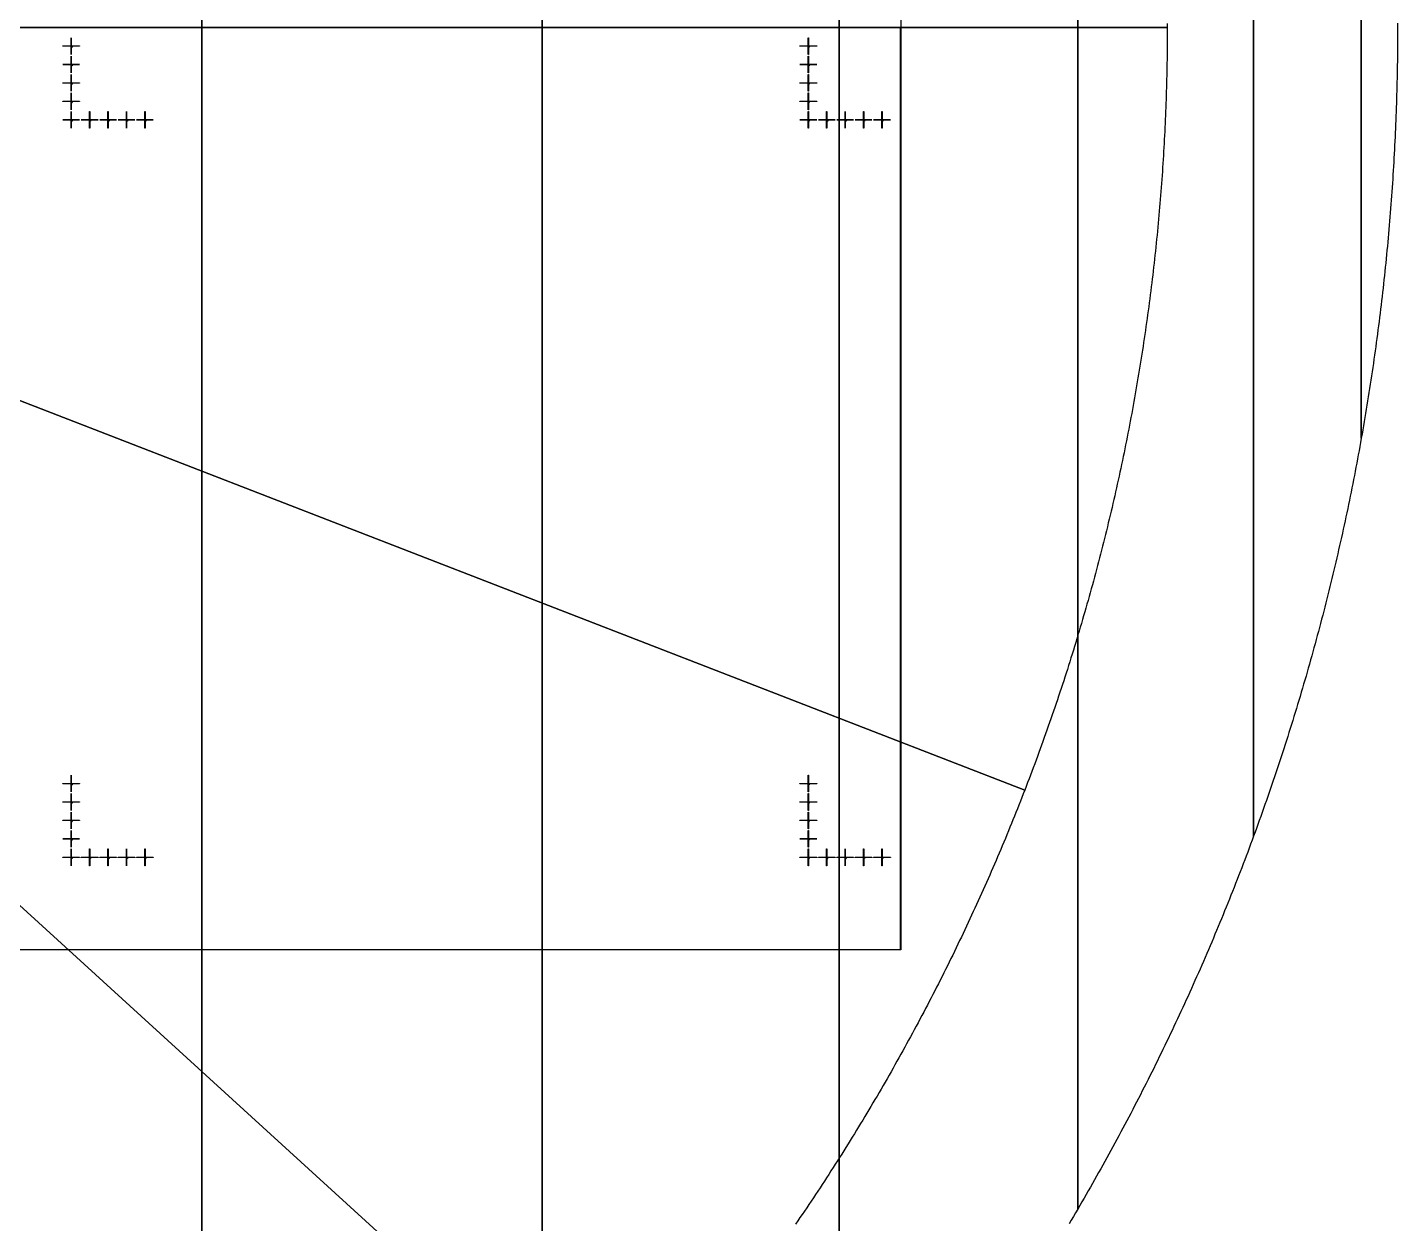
# Model space of a CAD drawing. Extents: x -25400 to 25400, y -24113 to 25400.
# Drawn here: x 10529 to 25400, y -12974 to 1 of the extents above; entities that cross this region are included whole.
import ezdxf

# ---------------------------------------------------------------- set-up
doc = ezdxf.new("R2010")
doc.units = 0
for name, color, linetype in [('L0D0', 1, 'CONTINUOUS'), ('L1D0', 2, 'CONTINUOUS'), ('L3D0', 3, 'CONTINUOUS')]:
    doc.layers.add(name, color=color, linetype=linetype)

msp = doc.modelspace()

# ---------------------------------------------------------------- linework, layer by layer
at = {"layer": 'L0D0'}
for points in [[(12421.944, 22155.255), (12421.944, -22155.255)], [(12421.944, -22155.255), (12421.944, 22155.255)], [(16115.797, 19632.653), (16115.797, -19632.653)], [(16115.797, -19632.653), (16115.797, 16466.422)], [(19339.518, -16466.422), (19339.518, 16466.422)], [(19339.518, 16466.422), (19339.518, -16466.422)], [(21928.171, 12818.553), (21928.171, -12818.553), (21905.071, -12857.988), (21881.901, -12897.381), (21858.659, -12936.732), (21835.346, -12976.042)], [(23836.776, 8773.148), (23836.776, -8773.148), (23820.952, -8816.023), (23805.05, -8858.87), (23789.072, -8901.688), (23773.017, -8944.478), (23756.884, -8987.238), (23740.675, -9029.97), (23724.389, -9072.672), (23708.026, -9115.345), (23691.586, -9157.988), (23675.07, -9200.602), (23658.477, -9243.185), (23641.807, -9285.739), (23625.061, -9328.263), (23608.238, -9370.757), (23591.339, -9413.22), (23574.364, -9455.653), (23557.312, -9498.055), (23540.184, -9540.427), (23522.98, -9582.767), (23505.699, -9625.077), (23488.343, -9667.355), (23470.91, -9709.602), (23453.402, -9751.818), (23435.817, -9794.002), (23418.157, -9836.154), (23400.421, -9878.275), (23382.609, -9920.364), (23364.721, -9962.42), (23346.758, -10004.444), (23328.719, -10046.436), (23310.604, -10088.395), (23292.415, -10130.322), (23274.149, -10172.216), (23255.809, -10214.077), (23237.393, -10255.904), (23218.902, -10297.699), (23200.335, -10339.46), (23181.694, -10381.188), (23162.977, -10422.882), (23144.186, -10464.543), (23125.32, -10506.169), (23106.378, -10547.762), (23087.362, -10589.32), (23068.271, -10630.844), (23049.106, -10672.334), (23029.866, -10713.789), (23010.551, -10755.21), (22991.162, -10796.595), (22971.698, -10837.946), (22952.16, -10879.262), (22932.548, -10920.542), (22912.862, -10961.787), (22893.101, -11002.997), (22873.266, -11044.171), (22853.357, -11085.309), (22833.374, -11126.411), (22813.317, -11167.477), (22793.187, -11208.507), (22772.982, -11249.501), (22752.704, -11290.459), (22732.352, -11331.379), (22711.927, -11372.264), (22691.428, -11413.111), (22670.855, -11453.921), (22650.21, -11494.695), (22629.491, -11535.431), (22608.698, -11576.129), (22587.832, -11616.791), (22566.894, -11657.414), (22545.882, -11698), (22524.797, -11738.548), (22503.639, -11779.058), (22482.409, -11819.53), (22461.105, -11859.964), (22439.729, -11900.359), (22418.281, -11940.716), (22396.759, -11981.034), (22375.166, -12021.313), (22353.499, -12061.553), (22331.761, -12101.755), (22309.95, -12141.917), (22288.067, -12182.04), (22266.111, -12222.123), (22244.084, -12262.167), (22221.984, -12302.171), (22199.813, -12342.135), (22177.57, -12382.059), (22155.255, -12421.944), (22132.868, -12461.788), (22110.41, -12501.591), (22087.88, -12541.355), (22065.278, -12581.077), (22042.605, -12620.759), (22019.861, -12660.4), (21997.045, -12700), (21974.158, -12739.559), (21951.2, -12779.077), (21928.171, -12818.553), (21928.171, 12818.553)], [(25006.14, 4455.665), (25006.14, -4455.665), (24998.083, -4500.651), (24989.944, -4545.623), (24981.725, -4590.58), (24973.424, -4635.523), (24965.043, -4680.45), (24956.581, -4725.362), (24948.039, -4770.259), (24939.415, -4815.141), (24930.711, -4860.007), (24921.926, -4904.857), (24913.06, -4949.691), (24904.114, -4994.509), (24895.087, -5039.311), (24885.979, -5084.097), (24876.791, -5128.866), (24867.522, -5173.619), (24858.173, -5218.355), (24848.743, -5263.074), (24839.233, -5307.776), (24829.643, -5352.461), (24819.972, -5397.128), (24810.221, -5441.778), (24800.389, -5486.411), (24790.477, -5531.026), (24780.485, -5575.622), (24770.413, -5620.201), (24760.26, -5664.761), (24750.027, -5709.304), (24739.714, -5753.827), (24729.322, -5798.332), (24718.849, -5842.819), (24708.295, -5887.286), (24697.662, -5931.734), (24686.949, -5976.163), (24676.157, -6020.573), (24665.284, -6064.963), (24654.331, -6109.334), (24643.299, -6153.685), (24632.186, -6198.016), (24620.994, -6242.326), (24609.723, -6286.617), (24598.371, -6330.887), (24586.94, -6375.137), (24575.43, -6419.366), (24563.839, -6463.575), (24552.17, -6507.762), (24540.42, -6551.929), (24528.592, -6596.074), (24516.684, -6640.197), (24504.696, -6684.3), (24492.629, -6728.38), (24480.483, -6772.439), (24468.258, -6816.476), (24455.953, -6860.491), (24443.57, -6904.484), (24431.107, -6948.454), (24418.565, -6992.402), (24405.944, -7036.327), (24393.244, -7080.23), (24380.465, -7124.109), (24367.607, -7167.965), (24354.67, -7211.799), (24341.655, -7255.609), (24328.56, -7299.395), (24315.387, -7343.158), (24302.135, -7386.897), (24288.804, -7430.612), (24275.395, -7474.303), (24261.907, -7517.97), (24248.341, -7561.612), (24234.696, -7605.23), (24220.972, -7648.823), (24207.171, -7692.392), (24193.29, -7735.936), (24179.332, -7779.454), (24165.295, -7822.948), (24151.18, -7866.416), (24136.987, -7909.859), (24122.716, -7953.276), (24108.366, -7996.667), (24093.939, -8040.032), (24079.433, -8083.372), (24064.85, -8126.685), (24050.188, -8169.972), (24035.449, -8213.232), (24020.632, -8256.466), (24005.737, -8299.673), (23990.765, -8342.854), (23975.715, -8386.007), (23960.587, -8429.133), (23945.381, -8472.232), (23930.098, -8515.303), (23914.738, -8558.347), (23899.3, -8601.363), (23883.785, -8644.351), (23868.193, -8687.312), (23852.523, -8730.244), (23836.776, -8773.148), (23836.776, 8773.148)], [(25399.959, 45.702), (25400, 0), (25399.959, -45.702), (25399.836, -91.405), (25399.63, -137.107), (25399.342, -182.808), (25398.972, -228.509), (25398.52, -274.209), (25397.985, -319.909), (25397.369, -365.607), (25396.67, -411.304), (25395.888, -457), (25395.025, -502.694), (25394.079, -548.387), (25393.052, -594.077), (25391.942, -639.766), (25390.749, -685.453), (25389.475, -731.138), (25388.118, -776.82), (25386.679, -822.5), (25385.158, -868.177), (25383.555, -913.851), (25381.87, -959.523), (25380.102, -1005.191), (25378.253, -1050.856), (25376.321, -1096.518), (25374.307, -1142.176), (25372.21, -1187.83), (25370.032, -1233.48), (25367.772, -1279.127), (25365.429, -1324.769), (25363.004, -1370.407), (25360.497, -1416.041), (25357.908, -1461.67), (25355.237, -1507.294), (25352.484, -1552.914), (25349.649, -1598.528), (25346.732, -1644.137), (25343.732, -1689.741), (25340.651, -1735.34), (25337.488, -1780.933), (25334.242, -1826.52), (25330.915, -1872.101), (25327.505, -1917.676), (25324.014, -1963.245), (25320.44, -2008.807), (25316.785, -2054.363), (25313.047, -2099.913), (25309.228, -2145.455), (25305.327, -2190.991), (25301.343, -2236.519), (25297.278, -2282.041), (25293.131, -2327.554), (25288.902, -2373.061), (25284.592, -2418.559), (25280.199, -2464.05), (25275.724, -2509.533), (25271.168, -2555.008), (25266.53, -2600.474), (25261.81, -2645.932), (25257.008, -2691.382), (25252.125, -2736.823), (25247.159, -2782.255), (25242.112, -2827.677), (25236.984, -2873.091), (25231.773, -2918.496), (25226.481, -2963.891), (25221.107, -3009.276), (25215.652, -3054.652), (25210.115, -3100.017), (25204.496, -3145.373), (25198.796, -3190.719), (25193.014, -3236.054), (25187.151, -3281.379), (25181.206, -3326.693), (25175.179, -3371.996), (25169.071, -3417.289), (25162.882, -3462.57), (25156.611, -3507.84), (25150.258, -3553.099), (25143.824, -3598.346), (25137.309, -3643.582), (25130.713, -3688.806), (25124.035, -3734.018), (25117.275, -3779.217), (25110.435, -3824.405), (25103.513, -3869.58), (25096.509, -3914.743), (25089.425, -3959.893), (25082.259, -4005.03), (25075.012, -4050.154), (25067.684, -4095.265), (25060.275, -4140.363), (25052.785, -4185.448), (25045.213, -4230.519), (25037.561, -4275.576), (25029.827, -4320.619), (25022.013, -4365.648), (25014.117, -4410.664), (25006.14, -4455.665), (25006.14, 4455.665)], [(22899.959, 43.404), (22900, 0), (0, 0)], [(10207.408, -20499.239), (0, 0), (16923.304, -15427.63)], [(16923.304, -15427.63), (0, 0), (21353.614, -8272.434), (21337.896, -8312.892), (21322.102, -8353.321), (21306.231, -8393.719), (21290.283, -8434.088), (21274.259, -8474.426), (21258.159, -8514.733), (21241.982, -8555.01), (21225.729, -8595.257), (21209.399, -8635.472), (21192.994, -8675.656), (21176.512, -8715.809), (21159.954, -8755.931), (21143.321, -8796.022), (21126.611, -8836.08), (21109.825, -8876.108), (21092.964, -8916.103), (21076.026, -8956.066), (21059.013, -8995.997), (21041.925, -9035.895), (21024.76, -9075.762), (21007.521, -9115.595), (20990.205, -9155.396), (20972.815, -9195.164), (20955.349, -9234.899), (20937.807, -9274.601), (20920.191, -9314.269), (20902.499, -9353.904), (20884.733, -9393.505), (20866.891, -9433.073), (20848.974, -9472.607), (20830.982, -9512.106), (20812.916, -9551.572), (20794.775, -9591.003), (20776.559, -9630.4), (20758.268, -9669.762), (20739.903, -9709.09), (20721.463, -9748.382), (20702.949, -9787.64), (20684.361, -9826.862), (20665.698, -9866.049), (20646.961, -9905.201), (20628.15, -9944.317), (20609.265, -9983.397), (20590.305, -10022.441), (20571.272, -10061.45), (20552.165, -10100.422), (20532.984, -10139.358), (20513.729, -10178.258), (20494.4, -10217.121), (20474.998, -10255.947), (20455.523, -10294.736), (20435.973, -10333.489), (20416.351, -10372.204), (20396.655, -10410.882), (20376.886, -10449.523), (20357.043, -10488.126), (20337.128, -10526.692), (20317.139, -10565.219), (20297.077, -10603.709), (20276.943, -10642.161), (20256.736, -10680.574), (20236.456, -10718.949), (20216.103, -10757.286), (20195.677, -10795.583), (20175.179, -10833.842), (20154.609, -10872.063), (20133.966, -10910.244), (20113.251, -10948.386), (20092.463, -10986.488), (20071.604, -11024.551), (20050.672, -11062.575), (20029.668, -11100.559), (20008.592, -11138.502), (19987.445, -11176.406), (19966.225, -11214.27), (19944.934, -11252.093), (19923.571, -11289.876), (19902.137, -11327.619), (19880.631, -11365.321), (19859.054, -11402.981), (19837.405, -11440.601), (19815.685, -11478.18), (19793.894, -11515.718), (19772.032, -11553.214), (19750.099, -11590.669), (19728.094, -11628.082), (19706.019, -11665.453), (19683.874, -11702.783), (19661.657, -11740.07), (19639.37, -11777.315), (19617.012, -11814.518), (19594.584, -11851.679), (19572.085, -11888.797), (19549.516, -11925.872), (19526.877, -11962.904), (19504.168, -11999.893), (19481.388, -12036.84), (19458.539, -12073.743), (19435.62, -12110.602), (19412.631, -12147.418), (19389.572, -12184.191), (19366.443, -12220.92), (19343.245, -12257.604), (19319.978, -12294.245), (19296.641, -12330.842), (19273.234, -12367.394), (19249.759, -12403.902), (19226.214, -12440.365), (19202.601, -12476.784), (19178.918, -12513.158), (19155.166, -12549.486), (19131.346, -12585.77), (19107.457, -12622.009), (19083.499, -12658.202), (19059.472, -12694.35), (19035.378, -12730.452), (19011.214, -12766.508), (18986.983, -12802.519), (18962.683, -12838.483), (18938.315, -12874.402), (18913.879, -12910.274), (18889.375, -12946.1), (18864.804, -12981.879)]]:
    msp.add_lwpolyline(points, dxfattribs=at)
msp.add_lwpolyline([(21353.614, -8272.434), (0, 0), (22900, 0), (22899.959, -43.404), (22899.835, -86.808), (22899.63, -130.212), (22899.342, -173.615), (22898.972, -217.018), (22898.519, -260.42), (22897.984, -303.821), (22897.367, -347.22), (22896.668, -390.619), (22895.887, -434.016), (22895.023, -477.412), (22894.077, -520.806), (22893.049, -564.198), (22891.938, -607.588), (22890.746, -650.975), (22889.471, -694.361), (22888.113, -737.744), (22886.674, -781.124), (22885.152, -824.502), (22883.548, -867.876), (22881.862, -911.248), (22880.094, -954.616), (22878.244, -997.981), (22876.311, -1041.342), (22874.296, -1084.699), (22872.199, -1128.053), (22870.02, -1171.402), (22867.759, -1214.747), (22865.415, -1258.088), (22862.99, -1301.425), (22860.482, -1344.756), (22857.892, -1388.083), (22855.22, -1431.405), (22852.466, -1474.722), (22849.63, -1518.033), (22846.711, -1561.339), (22843.711, -1604.64), (22840.629, -1647.934), (22837.464, -1691.223), (22834.218, -1734.505), (22830.889, -1777.782), (22827.478, -1821.052), (22823.986, -1864.315), (22820.411, -1907.572), (22816.755, -1950.822), (22813.016, -1994.065), (22809.196, -2037.301), (22805.293, -2080.529), (22801.309, -2123.75), (22797.243, -2166.963), (22793.094, -2210.169), (22788.864, -2253.366), (22784.552, -2296.556), (22780.159, -2339.737), (22775.683, -2382.91), (22771.126, -2426.074), (22766.486, -2469.23), (22761.765, -2512.376), (22756.963, -2555.514), (22752.078, -2598.643), (22747.112, -2641.762), (22742.064, -2684.871), (22736.934, -2727.971), (22731.723, -2771.062), (22726.43, -2814.142), (22721.055, -2857.212), (22715.599, -2900.272), (22710.061, -2943.321), (22704.441, -2986.36), (22698.74, -3029.388), (22692.958, -3072.406), (22687.093, -3115.412), (22681.148, -3158.407), (22675.121, -3201.391), (22669.012, -3244.363), (22662.822, -3287.323), (22656.551, -3330.272), (22650.198, -3373.209), (22643.764, -3416.134), (22637.248, -3459.046), (22630.651, -3501.946), (22623.973, -3544.833), (22617.214, -3587.708), (22610.373, -3630.57), (22603.451, -3673.418), (22596.448, -3716.254), (22589.364, -3759.076), (22582.198, -3801.885), (22574.952, -3844.68), (22567.624, -3887.461), (22560.215, -3930.228), (22552.725, -3972.981), (22545.155, -4015.72), (22537.503, -4058.444), (22529.77, -4101.154), (22521.956, -4143.849), (22514.062, -4186.529), (22506.086, -4229.195), (22498.03, -4271.845), (22489.893, -4314.479), (22481.675, -4357.098), (22473.376, -4399.702), (22464.996, -4442.289), (22456.536, -4484.861), (22447.995, -4527.417), (22439.374, -4569.956), (22430.672, -4612.479), (22421.889, -4654.985), (22413.026, -4697.475), (22404.082, -4739.948), (22395.058, -4782.403), (22385.953, -4824.842), (22376.768, -4867.263), (22367.503, -4909.667), (22358.157, -4952.053), (22348.731, -4994.421), (22339.224, -5036.772), (22329.637, -5079.104), (22319.97, -5121.418), (22310.223, -5163.713), (22300.396, -5205.991), (22290.489, -5248.249), (22280.501, -5290.488), (22270.434, -5332.709), (22260.286, -5374.91), (22250.059, -5417.092), (22239.751, -5459.255), (22229.364, -5501.398), (22218.897, -5543.521), (22208.35, -5585.624), (22197.723, -5627.707), (22187.017, -5669.77), (22176.23, -5711.813), (22165.364, -5753.835), (22154.419, -5795.837), (22143.394, -5837.817), (22132.289, -5879.777), (22121.105, -5921.715), (22109.841, -5963.633), (22098.498, -6005.528), (22087.076, -6047.403), (22075.574, -6089.255), (22063.993, -6131.086), (22052.333, -6172.894), (22040.593, -6214.681), (22028.774, -6256.445), (22016.876, -6298.187), (22004.899, -6339.906), (21992.843, -6381.602), (21980.708, -6423.275), (21968.494, -6464.925), (21956.201, -6506.552), (21943.829, -6548.156), (21931.379, -6589.736), (21918.849, -6631.293), (21906.241, -6672.825), (21893.554, -6714.334), (21880.789, -6755.818), (21867.945, -6797.279), (21855.022, -6838.714), (21842.021, -6880.126), (21828.941, -6921.512), (21815.783, -6962.874), (21802.546, -7004.211), (21789.232, -7045.522), (21775.839, -7086.808), (21762.367, -7128.069), (21748.818, -7169.304), (21735.19, -7210.514), (21721.485, -7251.697), (21707.701, -7292.854), (21693.839, -7333.986), (21679.899, -7375.091), (21665.882, -7416.169), (21651.787, -7457.221), (21637.613, -7498.246), (21623.362, -7539.244), (21609.034, -7580.215), (21594.628, -7621.158), (21580.144, -7662.075), (21565.583, -7702.963), (21550.944, -7743.824), (21536.228, -7784.658), (21521.434, -7825.463), (21506.563, -7866.24), (21491.615, -7906.989), (21476.59, -7947.71), (21461.487, -7988.402), (21446.308, -8029.065), (21431.051, -8069.7), (21415.717, -8110.305), (21400.307, -8150.881), (21384.819, -8191.428), (21369.255, -8231.946)], close=True, dxfattribs=at)
at = {"layer": 'L1D0'}
for points in [[(11003.25, -193.5), (11003.25, -110.5), (11005.75, -110.5), (11005.75, -193.5)], [(19003.25, -193.5), (19003.25, -110.5), (19005.75, -110.5), (19005.75, -193.5)], [(10913.5, -202.75), (10913.5, -200.25), (10996.5, -200.25), (10996.5, -202.75)], [(11004.3, -206.5), (11004.3, -201.7), (10999.5, -201.7), (10999.5, -201.3), (11004.3, -201.3), (11004.3, -196.5), (11004.7, -196.5), (11004.7, -201.3), (11009.5, -201.3), (11009.5, -201.7), (11004.7, -201.7), (11004.7, -206.5)], [(11003.25, -292.5), (11003.25, -209.5), (11005.75, -209.5), (11005.75, -292.5)], [(11010.5, -212.056), (11010.5, -208.5), (11014.944, -208.5), (11014.944, -209.389), (11011.389, -209.389), (11011.389, -211.167), (11014.056, -211.167), (11014.056, -212.056)], [(11010.5, -214.722), (11010.5, -213.833), (11014.056, -213.833), (11014.056, -214.722)], [(11012.5, -202.75), (11012.5, -200.25), (11095.5, -200.25), (11095.5, -202.75)], [(11014.056, -213.833), (11014.056, -212.056), (11014.944, -212.056), (11014.944, -213.833)], [(18913.5, -202.75), (18913.5, -200.25), (18996.5, -200.25), (18996.5, -202.75)], [(19004.3, -206.5), (19004.3, -201.7), (18999.5, -201.7), (18999.5, -201.3), (19004.3, -201.3), (19004.3, -196.5), (19004.7, -196.5), (19004.7, -201.3), (19009.5, -201.3), (19009.5, -201.7), (19004.7, -201.7), (19004.7, -206.5)], [(19003.25, -292.5), (19003.25, -209.5), (19005.75, -209.5), (19005.75, -292.5)], [(19010.5, -212.056), (19010.5, -208.5), (19014.944, -208.5), (19014.944, -209.389), (19011.389, -209.389), (19011.389, -211.167), (19014.056, -211.167), (19014.056, -212.056)], [(19010.5, -214.722), (19010.5, -213.833), (19014.056, -213.833), (19014.056, -214.722)], [(19012.5, -202.75), (19012.5, -200.25), (19095.5, -200.25), (19095.5, -202.75)], [(19014.056, -213.833), (19014.056, -212.056), (19014.944, -212.056), (19014.944, -213.833)], [(10913.5, -402.75), (10913.5, -400.25), (10996.5, -400.25), (10996.5, -402.75)], [(11004.3, -406.5), (11004.3, -401.7), (10999.5, -401.7), (10999.5, -401.3), (11004.3, -401.3), (11004.3, -396.5), (11004.7, -396.5), (11004.7, -401.3), (11009.5, -401.3), (11009.5, -401.7), (11004.7, -401.7), (11004.7, -406.5)], [(11003.25, -393.5), (11003.25, -310.5), (11005.75, -310.5), (11005.75, -393.5)], [(11003.25, -492.5), (11003.25, -409.5), (11005.75, -409.5), (11005.75, -492.5)], [(11013.167, -414.722), (11013.167, -412.944), (11010.5, -412.944), (11010.5, -411.167), (11011.389, -411.167), (11011.389, -412.056), (11013.167, -412.056), (11013.167, -409.389), (11012.278, -409.389), (11012.278, -408.5), (11014.056, -408.5), (11014.056, -412.056), (11014.944, -412.056), (11014.944, -412.944), (11014.056, -412.944), (11014.056, -414.722)], [(11011.389, -411.167), (11011.389, -409.389), (11012.278, -409.389), (11012.278, -411.167)], [(11012.5, -402.75), (11012.5, -400.25), (11095.5, -400.25), (11095.5, -402.75)], [(18913.5, -402.75), (18913.5, -400.25), (18996.5, -400.25), (18996.5, -402.75)], [(19004.3, -406.5), (19004.3, -401.7), (18999.5, -401.7), (18999.5, -401.3), (19004.3, -401.3), (19004.3, -396.5), (19004.7, -396.5), (19004.7, -401.3), (19009.5, -401.3), (19009.5, -401.7), (19004.7, -401.7), (19004.7, -406.5)], [(19003.25, -393.5), (19003.25, -310.5), (19005.75, -310.5), (19005.75, -393.5)], [(19003.25, -492.5), (19003.25, -409.5), (19005.75, -409.5), (19005.75, -492.5)], [(19013.167, -414.722), (19013.167, -412.944), (19010.5, -412.944), (19010.5, -411.167), (19011.389, -411.167), (19011.389, -412.056), (19013.167, -412.056), (19013.167, -409.389), (19012.278, -409.389), (19012.278, -408.5), (19014.056, -408.5), (19014.056, -412.056), (19014.944, -412.056), (19014.944, -412.944), (19014.056, -412.944), (19014.056, -414.722)], [(19011.389, -411.167), (19011.389, -409.389), (19012.278, -409.389), (19012.278, -411.167)], [(19012.5, -402.75), (19012.5, -400.25), (19095.5, -400.25), (19095.5, -402.75)], [(11003.25, -593.5), (11003.25, -510.5), (11005.75, -510.5), (11005.75, -593.5)], [(19003.25, -593.5), (19003.25, -510.5), (19005.75, -510.5), (19005.75, -593.5)], [(10913.5, -602.75), (10913.5, -600.25), (10996.5, -600.25), (10996.5, -602.75)], [(11004.3, -606.5), (11004.3, -601.7), (10999.5, -601.7), (10999.5, -601.3), (11004.3, -601.3), (11004.3, -596.5), (11004.7, -596.5), (11004.7, -601.3), (11009.5, -601.3), (11009.5, -601.7), (11004.7, -601.7), (11004.7, -606.5)], [(11003.25, -692.5), (11003.25, -609.5), (11005.75, -609.5), (11005.75, -692.5)], [(11003.25, -793.5), (11003.25, -710.5), (11005.75, -710.5), (11005.75, -793.5)], [(11010.5, -609.389), (11010.5, -608.5), (11014.056, -608.5), (11014.056, -609.389)], [(11010.5, -614.722), (11010.5, -613.833), (11014.056, -613.833), (11014.056, -614.722)], [(11011.389, -612.056), (11011.389, -611.167), (11014.056, -611.167), (11014.056, -612.056)], [(11012.5, -602.75), (11012.5, -600.25), (11095.5, -600.25), (11095.5, -602.75)], [(11014.056, -611.167), (11014.056, -609.389), (11014.944, -609.389), (11014.944, -611.167)], [(11014.056, -613.833), (11014.056, -612.056), (11014.944, -612.056), (11014.944, -613.833)], [(18913.5, -602.75), (18913.5, -600.25), (18996.5, -600.25), (18996.5, -602.75)], [(19004.3, -606.5), (19004.3, -601.7), (18999.5, -601.7), (18999.5, -601.3), (19004.3, -601.3), (19004.3, -596.5), (19004.7, -596.5), (19004.7, -601.3), (19009.5, -601.3), (19009.5, -601.7), (19004.7, -601.7), (19004.7, -606.5)], [(19003.25, -692.5), (19003.25, -609.5), (19005.75, -609.5), (19005.75, -692.5)], [(19003.25, -793.5), (19003.25, -710.5), (19005.75, -710.5), (19005.75, -793.5)], [(19010.5, -609.389), (19010.5, -608.5), (19014.056, -608.5), (19014.056, -609.389)], [(19010.5, -614.722), (19010.5, -613.833), (19014.056, -613.833), (19014.056, -614.722)], [(19011.389, -612.056), (19011.389, -611.167), (19014.056, -611.167), (19014.056, -612.056)], [(19012.5, -602.75), (19012.5, -600.25), (19095.5, -600.25), (19095.5, -602.75)], [(19014.056, -611.167), (19014.056, -609.389), (19014.944, -609.389), (19014.944, -611.167)], [(19014.056, -613.833), (19014.056, -612.056), (19014.944, -612.056), (19014.944, -613.833)], [(10913.5, -802.75), (10913.5, -800.25), (10996.5, -800.25), (10996.5, -802.75)], [(11004.3, -806.5), (11004.3, -801.7), (10999.5, -801.7), (10999.5, -801.3), (11004.3, -801.3), (11004.3, -796.5), (11004.7, -796.5), (11004.7, -801.3), (11009.5, -801.3), (11009.5, -801.7), (11004.7, -801.7), (11004.7, -806.5)], [(11003.25, -892.5), (11003.25, -809.5), (11005.75, -809.5), (11005.75, -892.5)], [(11010.5, -810.278), (11010.5, -809.389), (11011.389, -809.389), (11011.389, -810.278)], [(11010.5, -814.722), (11010.5, -812.944), (11011.389, -812.944), (11011.389, -813.833), (11014.944, -813.833), (11014.944, -814.722)], [(11011.389, -809.389), (11011.389, -808.5), (11014.056, -808.5), (11014.056, -809.389)], [(11011.389, -812.944), (11011.389, -812.056), (11013.167, -812.056), (11013.167, -812.944)], [(11012.5, -802.75), (11012.5, -800.25), (11095.5, -800.25), (11095.5, -802.75)], [(11013.167, -812.056), (11013.167, -811.167), (11014.056, -811.167), (11014.056, -812.056)], [(11014.056, -811.167), (11014.056, -809.389), (11014.944, -809.389), (11014.944, -811.167)], [(18913.5, -802.75), (18913.5, -800.25), (18996.5, -800.25), (18996.5, -802.75)], [(19004.3, -806.5), (19004.3, -801.7), (18999.5, -801.7), (18999.5, -801.3), (19004.3, -801.3), (19004.3, -796.5), (19004.7, -796.5), (19004.7, -801.3), (19009.5, -801.3), (19009.5, -801.7), (19004.7, -801.7), (19004.7, -806.5)], [(19003.25, -892.5), (19003.25, -809.5), (19005.75, -809.5), (19005.75, -892.5)], [(19010.5, -810.278), (19010.5, -809.389), (19011.389, -809.389), (19011.389, -810.278)], [(19010.5, -814.722), (19010.5, -812.944), (19011.389, -812.944), (19011.389, -813.833), (19014.944, -813.833), (19014.944, -814.722)], [(19011.389, -809.389), (19011.389, -808.5), (19014.056, -808.5), (19014.056, -809.389)], [(19011.389, -812.944), (19011.389, -812.056), (19013.167, -812.056), (19013.167, -812.944)], [(19012.5, -802.75), (19012.5, -800.25), (19095.5, -800.25), (19095.5, -802.75)], [(19013.167, -812.056), (19013.167, -811.167), (19014.056, -811.167), (19014.056, -812.056)], [(19014.056, -811.167), (19014.056, -809.389), (19014.944, -809.389), (19014.944, -811.167)], [(10913.5, -1002.75), (10913.5, -1000.25), (10996.5, -1000.25), (10996.5, -1002.75)], [(11004.3, -1006.5), (11004.3, -1001.7), (10999.5, -1001.7), (10999.5, -1001.3), (11004.3, -1001.3), (11004.3, -996.5), (11004.7, -996.5), (11004.7, -1001.3), (11009.5, -1001.3), (11009.5, -1001.7), (11004.7, -1001.7), (11004.7, -1006.5)], [(11003.25, -993.5), (11003.25, -910.5), (11005.75, -910.5), (11005.75, -993.5)], [(11003.25, -1092.5), (11003.25, -1009.5), (11005.75, -1009.5), (11005.75, -1092.5)], [(11011.389, -1014.722), (11011.389, -1013.833), (11012.278, -1013.833), (11012.278, -1010.278), (11011.389, -1010.278), (11011.389, -1009.389), (11012.278, -1009.389), (11012.278, -1008.5), (11013.167, -1008.5), (11013.167, -1013.833), (11014.056, -1013.833), (11014.056, -1014.722)], [(11012.5, -1002.75), (11012.5, -1000.25), (11095.5, -1000.25), (11095.5, -1002.75)], [(11113.5, -1002.75), (11113.5, -1000.25), (11196.5, -1000.25), (11196.5, -1002.75)], [(11204.3, -1006.5), (11204.3, -1001.7), (11199.5, -1001.7), (11199.5, -1001.3), (11204.3, -1001.3), (11204.3, -996.5), (11204.7, -996.5), (11204.7, -1001.3), (11209.5, -1001.3), (11209.5, -1001.7), (11204.7, -1001.7), (11204.7, -1006.5)], [(11203.25, -993.5), (11203.25, -910.5), (11205.75, -910.5), (11205.75, -993.5)], [(11203.25, -1092.5), (11203.25, -1009.5), (11205.75, -1009.5), (11205.75, -1092.5)], [(11210.5, -1010.278), (11210.5, -1009.389), (11211.389, -1009.389), (11211.389, -1010.278)], [(11210.5, -1014.722), (11210.5, -1012.944), (11211.389, -1012.944), (11211.389, -1013.833), (11214.944, -1013.833), (11214.944, -1014.722)], [(11211.389, -1009.389), (11211.389, -1008.5), (11214.056, -1008.5), (11214.056, -1009.389)], [(11211.389, -1012.944), (11211.389, -1012.056), (11213.167, -1012.056), (11213.167, -1012.944)], [(11212.5, -1002.75), (11212.5, -1000.25), (11295.5, -1000.25), (11295.5, -1002.75)], [(11213.167, -1012.056), (11213.167, -1011.167), (11214.056, -1011.167), (11214.056, -1012.056)], [(11214.056, -1011.167), (11214.056, -1009.389), (11214.944, -1009.389), (11214.944, -1011.167)], [(11313.5, -1002.75), (11313.5, -1000.25), (11396.5, -1000.25), (11396.5, -1002.75)], [(11404.3, -1006.5), (11404.3, -1001.7), (11399.5, -1001.7), (11399.5, -1001.3), (11404.3, -1001.3), (11404.3, -996.5), (11404.7, -996.5), (11404.7, -1001.3), (11409.5, -1001.3), (11409.5, -1001.7), (11404.7, -1001.7), (11404.7, -1006.5)], [(11403.25, -993.5), (11403.25, -910.5), (11405.75, -910.5), (11405.75, -993.5)], [(11403.25, -1092.5), (11403.25, -1009.5), (11405.75, -1009.5), (11405.75, -1092.5)], [(11410.5, -1009.389), (11410.5, -1008.5), (11414.056, -1008.5), (11414.056, -1009.389)], [(11410.5, -1014.722), (11410.5, -1013.833), (11414.056, -1013.833), (11414.056, -1014.722)], [(11411.389, -1012.056), (11411.389, -1011.167), (11414.056, -1011.167), (11414.056, -1012.056)], [(11412.5, -1002.75), (11412.5, -1000.25), (11495.5, -1000.25), (11495.5, -1002.75)], [(11414.056, -1011.167), (11414.056, -1009.389), (11414.944, -1009.389), (11414.944, -1011.167)], [(11414.056, -1013.833), (11414.056, -1012.056), (11414.944, -1012.056), (11414.944, -1013.833)], [(11513.5, -1002.75), (11513.5, -1000.25), (11596.5, -1000.25), (11596.5, -1002.75)], [(11604.3, -1006.5), (11604.3, -1001.7), (11599.5, -1001.7), (11599.5, -1001.3), (11604.3, -1001.3), (11604.3, -996.5), (11604.7, -996.5), (11604.7, -1001.3), (11609.5, -1001.3), (11609.5, -1001.7), (11604.7, -1001.7), (11604.7, -1006.5)], [(11603.25, -993.5), (11603.25, -910.5), (11605.75, -910.5), (11605.75, -993.5)], [(11603.25, -1092.5), (11603.25, -1009.5), (11605.75, -1009.5), (11605.75, -1092.5)], [(11613.167, -1014.722), (11613.167, -1012.944), (11610.5, -1012.944), (11610.5, -1011.167), (11611.389, -1011.167), (11611.389, -1012.056), (11613.167, -1012.056), (11613.167, -1009.389), (11612.278, -1009.389), (11612.278, -1008.5), (11614.056, -1008.5), (11614.056, -1012.056), (11614.944, -1012.056), (11614.944, -1012.944), (11614.056, -1012.944), (11614.056, -1014.722)], [(11611.389, -1011.167), (11611.389, -1009.389), (11612.278, -1009.389), (11612.278, -1011.167)], [(11612.5, -1002.75), (11612.5, -1000.25), (11695.5, -1000.25), (11695.5, -1002.75)], [(11713.5, -1002.75), (11713.5, -1000.25), (11796.5, -1000.25), (11796.5, -1002.75)], [(11804.3, -1006.5), (11804.3, -1001.7), (11799.5, -1001.7), (11799.5, -1001.3), (11804.3, -1001.3), (11804.3, -996.5), (11804.7, -996.5), (11804.7, -1001.3), (11809.5, -1001.3), (11809.5, -1001.7), (11804.7, -1001.7), (11804.7, -1006.5)], [(11803.25, -993.5), (11803.25, -910.5), (11805.75, -910.5), (11805.75, -993.5)], [(11803.25, -1092.5), (11803.25, -1009.5), (11805.75, -1009.5), (11805.75, -1092.5)], [(11810.5, -1012.056), (11810.5, -1008.5), (11814.944, -1008.5), (11814.944, -1009.389), (11811.389, -1009.389), (11811.389, -1011.167), (11814.056, -1011.167), (11814.056, -1012.056)], [(11810.5, -1014.722), (11810.5, -1013.833), (11814.056, -1013.833), (11814.056, -1014.722)], [(11812.5, -1002.75), (11812.5, -1000.25), (11895.5, -1000.25), (11895.5, -1002.75)], [(11814.056, -1013.833), (11814.056, -1012.056), (11814.944, -1012.056), (11814.944, -1013.833)], [(18913.5, -1002.75), (18913.5, -1000.25), (18996.5, -1000.25), (18996.5, -1002.75)], [(19004.3, -1006.5), (19004.3, -1001.7), (18999.5, -1001.7), (18999.5, -1001.3), (19004.3, -1001.3), (19004.3, -996.5), (19004.7, -996.5), (19004.7, -1001.3), (19009.5, -1001.3), (19009.5, -1001.7), (19004.7, -1001.7), (19004.7, -1006.5)], [(19003.25, -993.5), (19003.25, -910.5), (19005.75, -910.5), (19005.75, -993.5)], [(19003.25, -1092.5), (19003.25, -1009.5), (19005.75, -1009.5), (19005.75, -1092.5)], [(19011.389, -1014.722), (19011.389, -1013.833), (19012.278, -1013.833), (19012.278, -1010.278), (19011.389, -1010.278), (19011.389, -1009.389), (19012.278, -1009.389), (19012.278, -1008.5), (19013.167, -1008.5), (19013.167, -1013.833), (19014.056, -1013.833), (19014.056, -1014.722)], [(19012.5, -1002.75), (19012.5, -1000.25), (19095.5, -1000.25), (19095.5, -1002.75)], [(19113.5, -1002.75), (19113.5, -1000.25), (19196.5, -1000.25), (19196.5, -1002.75)], [(19204.3, -1006.5), (19204.3, -1001.7), (19199.5, -1001.7), (19199.5, -1001.3), (19204.3, -1001.3), (19204.3, -996.5), (19204.7, -996.5), (19204.7, -1001.3), (19209.5, -1001.3), (19209.5, -1001.7), (19204.7, -1001.7), (19204.7, -1006.5)], [(19203.25, -993.5), (19203.25, -910.5), (19205.75, -910.5), (19205.75, -993.5)], [(19203.25, -1092.5), (19203.25, -1009.5), (19205.75, -1009.5), (19205.75, -1092.5)], [(19210.5, -1010.278), (19210.5, -1009.389), (19211.389, -1009.389), (19211.389, -1010.278)], [(19210.5, -1014.722), (19210.5, -1012.944), (19211.389, -1012.944), (19211.389, -1013.833), (19214.944, -1013.833), (19214.944, -1014.722)], [(19211.389, -1009.389), (19211.389, -1008.5), (19214.056, -1008.5), (19214.056, -1009.389)], [(19211.389, -1012.944), (19211.389, -1012.056), (19213.167, -1012.056), (19213.167, -1012.944)], [(19212.5, -1002.75), (19212.5, -1000.25), (19295.5, -1000.25), (19295.5, -1002.75)], [(19213.167, -1012.056), (19213.167, -1011.167), (19214.056, -1011.167), (19214.056, -1012.056)], [(19214.056, -1011.167), (19214.056, -1009.389), (19214.944, -1009.389), (19214.944, -1011.167)], [(19313.5, -1002.75), (19313.5, -1000.25), (19396.5, -1000.25), (19396.5, -1002.75)], [(19404.3, -1006.5), (19404.3, -1001.7), (19399.5, -1001.7), (19399.5, -1001.3), (19404.3, -1001.3), (19404.3, -996.5), (19404.7, -996.5), (19404.7, -1001.3), (19409.5, -1001.3), (19409.5, -1001.7), (19404.7, -1001.7), (19404.7, -1006.5)], [(19403.25, -993.5), (19403.25, -910.5), (19405.75, -910.5), (19405.75, -993.5)], [(19403.25, -1092.5), (19403.25, -1009.5), (19405.75, -1009.5), (19405.75, -1092.5)], [(19410.5, -1009.389), (19410.5, -1008.5), (19414.056, -1008.5), (19414.056, -1009.389)], [(19410.5, -1014.722), (19410.5, -1013.833), (19414.056, -1013.833), (19414.056, -1014.722)], [(19411.389, -1012.056), (19411.389, -1011.167), (19414.056, -1011.167), (19414.056, -1012.056)], [(19412.5, -1002.75), (19412.5, -1000.25), (19495.5, -1000.25), (19495.5, -1002.75)], [(19414.056, -1011.167), (19414.056, -1009.389), (19414.944, -1009.389), (19414.944, -1011.167)], [(19414.056, -1013.833), (19414.056, -1012.056), (19414.944, -1012.056), (19414.944, -1013.833)], [(19513.5, -1002.75), (19513.5, -1000.25), (19596.5, -1000.25), (19596.5, -1002.75)], [(19604.3, -1006.5), (19604.3, -1001.7), (19599.5, -1001.7), (19599.5, -1001.3), (19604.3, -1001.3), (19604.3, -996.5), (19604.7, -996.5), (19604.7, -1001.3), (19609.5, -1001.3), (19609.5, -1001.7), (19604.7, -1001.7), (19604.7, -1006.5)], [(19603.25, -993.5), (19603.25, -910.5), (19605.75, -910.5), (19605.75, -993.5)], [(19603.25, -1092.5), (19603.25, -1009.5), (19605.75, -1009.5), (19605.75, -1092.5)], [(19613.167, -1014.722), (19613.167, -1012.944), (19610.5, -1012.944), (19610.5, -1011.167), (19611.389, -1011.167), (19611.389, -1012.056), (19613.167, -1012.056), (19613.167, -1009.389), (19612.278, -1009.389), (19612.278, -1008.5), (19614.056, -1008.5), (19614.056, -1012.056), (19614.944, -1012.056), (19614.944, -1012.944), (19614.056, -1012.944), (19614.056, -1014.722)], [(19611.389, -1011.167), (19611.389, -1009.389), (19612.278, -1009.389), (19612.278, -1011.167)], [(19612.5, -1002.75), (19612.5, -1000.25), (19695.5, -1000.25), (19695.5, -1002.75)], [(19713.5, -1002.75), (19713.5, -1000.25), (19796.5, -1000.25), (19796.5, -1002.75)], [(19804.3, -1006.5), (19804.3, -1001.7), (19799.5, -1001.7), (19799.5, -1001.3), (19804.3, -1001.3), (19804.3, -996.5), (19804.7, -996.5), (19804.7, -1001.3), (19809.5, -1001.3), (19809.5, -1001.7), (19804.7, -1001.7), (19804.7, -1006.5)], [(19803.25, -993.5), (19803.25, -910.5), (19805.75, -910.5), (19805.75, -993.5)], [(19803.25, -1092.5), (19803.25, -1009.5), (19805.75, -1009.5), (19805.75, -1092.5)], [(19810.5, -1012.056), (19810.5, -1008.5), (19814.944, -1008.5), (19814.944, -1009.389), (19811.389, -1009.389), (19811.389, -1011.167), (19814.056, -1011.167), (19814.056, -1012.056)], [(19810.5, -1014.722), (19810.5, -1013.833), (19814.056, -1013.833), (19814.056, -1014.722)], [(19812.5, -1002.75), (19812.5, -1000.25), (19895.5, -1000.25), (19895.5, -1002.75)], [(19814.056, -1013.833), (19814.056, -1012.056), (19814.944, -1012.056), (19814.944, -1013.833)], [(11003.25, -8193.5), (11003.25, -8110.5), (11005.75, -8110.5), (11005.75, -8193.5)], [(19003.25, -8193.5), (19003.25, -8110.5), (19005.75, -8110.5), (19005.75, -8193.5)], [(10913.5, -8202.75), (10913.5, -8200.25), (10996.5, -8200.25), (10996.5, -8202.75)], [(11004.3, -8206.5), (11004.3, -8201.7), (10999.5, -8201.7), (10999.5, -8201.3), (11004.3, -8201.3), (11004.3, -8196.5), (11004.7, -8196.5), (11004.7, -8201.3), (11009.5, -8201.3), (11009.5, -8201.7), (11004.7, -8201.7), (11004.7, -8206.5)], [(11003.25, -8292.5), (11003.25, -8209.5), (11005.75, -8209.5), (11005.75, -8292.5)], [(11003.25, -8393.5), (11003.25, -8310.5), (11005.75, -8310.5), (11005.75, -8393.5)], [(11010.5, -8212.056), (11010.5, -8208.5), (11014.944, -8208.5), (11014.944, -8209.389), (11011.389, -8209.389), (11011.389, -8211.167), (11014.056, -8211.167), (11014.056, -8212.056)], [(11010.5, -8214.722), (11010.5, -8213.833), (11014.056, -8213.833), (11014.056, -8214.722)], [(11012.5, -8202.75), (11012.5, -8200.25), (11095.5, -8200.25), (11095.5, -8202.75)], [(11014.056, -8213.833), (11014.056, -8212.056), (11014.944, -8212.056), (11014.944, -8213.833)], [(18913.5, -8202.75), (18913.5, -8200.25), (18996.5, -8200.25), (18996.5, -8202.75)], [(19004.3, -8206.5), (19004.3, -8201.7), (18999.5, -8201.7), (18999.5, -8201.3), (19004.3, -8201.3), (19004.3, -8196.5), (19004.7, -8196.5), (19004.7, -8201.3), (19009.5, -8201.3), (19009.5, -8201.7), (19004.7, -8201.7), (19004.7, -8206.5)], [(19003.25, -8292.5), (19003.25, -8209.5), (19005.75, -8209.5), (19005.75, -8292.5)], [(19003.25, -8393.5), (19003.25, -8310.5), (19005.75, -8310.5), (19005.75, -8393.5)], [(19010.5, -8212.056), (19010.5, -8208.5), (19014.944, -8208.5), (19014.944, -8209.389), (19011.389, -8209.389), (19011.389, -8211.167), (19014.056, -8211.167), (19014.056, -8212.056)], [(19010.5, -8214.722), (19010.5, -8213.833), (19014.056, -8213.833), (19014.056, -8214.722)], [(19012.5, -8202.75), (19012.5, -8200.25), (19095.5, -8200.25), (19095.5, -8202.75)], [(19014.056, -8213.833), (19014.056, -8212.056), (19014.944, -8212.056), (19014.944, -8213.833)], [(10913.5, -8402.75), (10913.5, -8400.25), (10996.5, -8400.25), (10996.5, -8402.75)], [(11004.3, -8406.5), (11004.3, -8401.7), (10999.5, -8401.7), (10999.5, -8401.3), (11004.3, -8401.3), (11004.3, -8396.5), (11004.7, -8396.5), (11004.7, -8401.3), (11009.5, -8401.3), (11009.5, -8401.7), (11004.7, -8401.7), (11004.7, -8406.5)], [(11003.25, -8492.5), (11003.25, -8409.5), (11005.75, -8409.5), (11005.75, -8492.5)], [(11013.167, -8414.722), (11013.167, -8412.944), (11010.5, -8412.944), (11010.5, -8411.167), (11011.389, -8411.167), (11011.389, -8412.056), (11013.167, -8412.056), (11013.167, -8409.389), (11012.278, -8409.389), (11012.278, -8408.5), (11014.056, -8408.5), (11014.056, -8412.056), (11014.944, -8412.056), (11014.944, -8412.944), (11014.056, -8412.944), (11014.056, -8414.722)], [(11011.389, -8411.167), (11011.389, -8409.389), (11012.278, -8409.389), (11012.278, -8411.167)], [(11012.5, -8402.75), (11012.5, -8400.25), (11095.5, -8400.25), (11095.5, -8402.75)], [(18913.5, -8402.75), (18913.5, -8400.25), (18996.5, -8400.25), (18996.5, -8402.75)], [(19004.3, -8406.5), (19004.3, -8401.7), (18999.5, -8401.7), (18999.5, -8401.3), (19004.3, -8401.3), (19004.3, -8396.5), (19004.7, -8396.5), (19004.7, -8401.3), (19009.5, -8401.3), (19009.5, -8401.7), (19004.7, -8401.7), (19004.7, -8406.5)], [(19003.25, -8492.5), (19003.25, -8409.5), (19005.75, -8409.5), (19005.75, -8492.5)], [(19013.167, -8414.722), (19013.167, -8412.944), (19010.5, -8412.944), (19010.5, -8411.167), (19011.389, -8411.167), (19011.389, -8412.056), (19013.167, -8412.056), (19013.167, -8409.389), (19012.278, -8409.389), (19012.278, -8408.5), (19014.056, -8408.5), (19014.056, -8412.056), (19014.944, -8412.056), (19014.944, -8412.944), (19014.056, -8412.944), (19014.056, -8414.722)], [(19011.389, -8411.167), (19011.389, -8409.389), (19012.278, -8409.389), (19012.278, -8411.167)], [(19012.5, -8402.75), (19012.5, -8400.25), (19095.5, -8400.25), (19095.5, -8402.75)], [(10913.5, -8602.75), (10913.5, -8600.25), (10996.5, -8600.25), (10996.5, -8602.75)], [(11004.3, -8606.5), (11004.3, -8601.7), (10999.5, -8601.7), (10999.5, -8601.3), (11004.3, -8601.3), (11004.3, -8596.5), (11004.7, -8596.5), (11004.7, -8601.3), (11009.5, -8601.3), (11009.5, -8601.7), (11004.7, -8601.7), (11004.7, -8606.5)], [(11003.25, -8593.5), (11003.25, -8510.5), (11005.75, -8510.5), (11005.75, -8593.5)], [(11003.25, -8692.5), (11003.25, -8609.5), (11005.75, -8609.5), (11005.75, -8692.5)], [(11010.5, -8609.389), (11010.5, -8608.5), (11014.056, -8608.5), (11014.056, -8609.389)], [(11010.5, -8614.722), (11010.5, -8613.833), (11014.056, -8613.833), (11014.056, -8614.722)], [(11011.389, -8612.056), (11011.389, -8611.167), (11014.056, -8611.167), (11014.056, -8612.056)], [(11012.5, -8602.75), (11012.5, -8600.25), (11095.5, -8600.25), (11095.5, -8602.75)], [(11014.056, -8611.167), (11014.056, -8609.389), (11014.944, -8609.389), (11014.944, -8611.167)], [(11014.056, -8613.833), (11014.056, -8612.056), (11014.944, -8612.056), (11014.944, -8613.833)], [(18913.5, -8602.75), (18913.5, -8600.25), (18996.5, -8600.25), (18996.5, -8602.75)], [(19004.3, -8606.5), (19004.3, -8601.7), (18999.5, -8601.7), (18999.5, -8601.3), (19004.3, -8601.3), (19004.3, -8596.5), (19004.7, -8596.5), (19004.7, -8601.3), (19009.5, -8601.3), (19009.5, -8601.7), (19004.7, -8601.7), (19004.7, -8606.5)], [(19003.25, -8593.5), (19003.25, -8510.5), (19005.75, -8510.5), (19005.75, -8593.5)], [(19003.25, -8692.5), (19003.25, -8609.5), (19005.75, -8609.5), (19005.75, -8692.5)], [(19010.5, -8609.389), (19010.5, -8608.5), (19014.056, -8608.5), (19014.056, -8609.389)], [(19010.5, -8614.722), (19010.5, -8613.833), (19014.056, -8613.833), (19014.056, -8614.722)], [(19011.389, -8612.056), (19011.389, -8611.167), (19014.056, -8611.167), (19014.056, -8612.056)], [(19012.5, -8602.75), (19012.5, -8600.25), (19095.5, -8600.25), (19095.5, -8602.75)], [(19014.056, -8611.167), (19014.056, -8609.389), (19014.944, -8609.389), (19014.944, -8611.167)], [(19014.056, -8613.833), (19014.056, -8612.056), (19014.944, -8612.056), (19014.944, -8613.833)], [(11003.25, -8793.5), (11003.25, -8710.5), (11005.75, -8710.5), (11005.75, -8793.5)], [(19003.25, -8793.5), (19003.25, -8710.5), (19005.75, -8710.5), (19005.75, -8793.5)], [(10913.5, -8802.75), (10913.5, -8800.25), (10996.5, -8800.25), (10996.5, -8802.75)], [(11004.3, -8806.5), (11004.3, -8801.7), (10999.5, -8801.7), (10999.5, -8801.3), (11004.3, -8801.3), (11004.3, -8796.5), (11004.7, -8796.5), (11004.7, -8801.3), (11009.5, -8801.3), (11009.5, -8801.7), (11004.7, -8801.7), (11004.7, -8806.5)], [(11003.25, -8892.5), (11003.25, -8809.5), (11005.75, -8809.5), (11005.75, -8892.5)], [(11003.25, -8993.5), (11003.25, -8910.5), (11005.75, -8910.5), (11005.75, -8993.5)], [(11010.5, -8810.278), (11010.5, -8809.389), (11011.389, -8809.389), (11011.389, -8810.278)], [(11010.5, -8814.722), (11010.5, -8812.944), (11011.389, -8812.944), (11011.389, -8813.833), (11014.944, -8813.833), (11014.944, -8814.722)], [(11011.389, -8809.389), (11011.389, -8808.5), (11014.056, -8808.5), (11014.056, -8809.389)], [(11011.389, -8812.944), (11011.389, -8812.056), (11013.167, -8812.056), (11013.167, -8812.944)], [(11012.5, -8802.75), (11012.5, -8800.25), (11095.5, -8800.25), (11095.5, -8802.75)], [(11013.167, -8812.056), (11013.167, -8811.167), (11014.056, -8811.167), (11014.056, -8812.056)], [(11014.056, -8811.167), (11014.056, -8809.389), (11014.944, -8809.389), (11014.944, -8811.167)], [(11203.25, -8993.5), (11203.25, -8910.5), (11205.75, -8910.5), (11205.75, -8993.5)], [(11403.25, -8993.5), (11403.25, -8910.5), (11405.75, -8910.5), (11405.75, -8993.5)], [(11603.25, -8993.5), (11603.25, -8910.5), (11605.75, -8910.5), (11605.75, -8993.5)], [(11803.25, -8993.5), (11803.25, -8910.5), (11805.75, -8910.5), (11805.75, -8993.5)], [(18913.5, -8802.75), (18913.5, -8800.25), (18996.5, -8800.25), (18996.5, -8802.75)], [(19004.3, -8806.5), (19004.3, -8801.7), (18999.5, -8801.7), (18999.5, -8801.3), (19004.3, -8801.3), (19004.3, -8796.5), (19004.7, -8796.5), (19004.7, -8801.3), (19009.5, -8801.3), (19009.5, -8801.7), (19004.7, -8801.7), (19004.7, -8806.5)], [(19003.25, -8892.5), (19003.25, -8809.5), (19005.75, -8809.5), (19005.75, -8892.5)], [(19003.25, -8993.5), (19003.25, -8910.5), (19005.75, -8910.5), (19005.75, -8993.5)], [(19010.5, -8810.278), (19010.5, -8809.389), (19011.389, -8809.389), (19011.389, -8810.278)], [(19010.5, -8814.722), (19010.5, -8812.944), (19011.389, -8812.944), (19011.389, -8813.833), (19014.944, -8813.833), (19014.944, -8814.722)], [(19011.389, -8809.389), (19011.389, -8808.5), (19014.056, -8808.5), (19014.056, -8809.389)], [(19011.389, -8812.944), (19011.389, -8812.056), (19013.167, -8812.056), (19013.167, -8812.944)], [(19012.5, -8802.75), (19012.5, -8800.25), (19095.5, -8800.25), (19095.5, -8802.75)], [(19013.167, -8812.056), (19013.167, -8811.167), (19014.056, -8811.167), (19014.056, -8812.056)], [(19014.056, -8811.167), (19014.056, -8809.389), (19014.944, -8809.389), (19014.944, -8811.167)], [(19203.25, -8993.5), (19203.25, -8910.5), (19205.75, -8910.5), (19205.75, -8993.5)], [(19403.25, -8993.5), (19403.25, -8910.5), (19405.75, -8910.5), (19405.75, -8993.5)], [(19603.25, -8993.5), (19603.25, -8910.5), (19605.75, -8910.5), (19605.75, -8993.5)], [(19803.25, -8993.5), (19803.25, -8910.5), (19805.75, -8910.5), (19805.75, -8993.5)], [(10913.5, -9002.75), (10913.5, -9000.25), (10996.5, -9000.25), (10996.5, -9002.75)], [(11004.3, -9006.5), (11004.3, -9001.7), (10999.5, -9001.7), (10999.5, -9001.3), (11004.3, -9001.3), (11004.3, -8996.5), (11004.7, -8996.5), (11004.7, -9001.3), (11009.5, -9001.3), (11009.5, -9001.7), (11004.7, -9001.7), (11004.7, -9006.5)], [(11003.25, -9092.5), (11003.25, -9009.5), (11005.75, -9009.5), (11005.75, -9092.5)], [(11011.389, -9014.722), (11011.389, -9013.833), (11012.278, -9013.833), (11012.278, -9010.278), (11011.389, -9010.278), (11011.389, -9009.389), (11012.278, -9009.389), (11012.278, -9008.5), (11013.167, -9008.5), (11013.167, -9013.833), (11014.056, -9013.833), (11014.056, -9014.722)], [(11012.5, -9002.75), (11012.5, -9000.25), (11095.5, -9000.25), (11095.5, -9002.75)], [(11113.5, -9002.75), (11113.5, -9000.25), (11196.5, -9000.25), (11196.5, -9002.75)], [(11204.3, -9006.5), (11204.3, -9001.7), (11199.5, -9001.7), (11199.5, -9001.3), (11204.3, -9001.3), (11204.3, -8996.5), (11204.7, -8996.5), (11204.7, -9001.3), (11209.5, -9001.3), (11209.5, -9001.7), (11204.7, -9001.7), (11204.7, -9006.5)], [(11203.25, -9092.5), (11203.25, -9009.5), (11205.75, -9009.5), (11205.75, -9092.5)], [(11210.5, -9010.278), (11210.5, -9009.389), (11211.389, -9009.389), (11211.389, -9010.278)], [(11210.5, -9014.722), (11210.5, -9012.944), (11211.389, -9012.944), (11211.389, -9013.833), (11214.944, -9013.833), (11214.944, -9014.722)], [(11211.389, -9009.389), (11211.389, -9008.5), (11214.056, -9008.5), (11214.056, -9009.389)], [(11211.389, -9012.944), (11211.389, -9012.056), (11213.167, -9012.056), (11213.167, -9012.944)], [(11212.5, -9002.75), (11212.5, -9000.25), (11295.5, -9000.25), (11295.5, -9002.75)], [(11213.167, -9012.056), (11213.167, -9011.167), (11214.056, -9011.167), (11214.056, -9012.056)], [(11214.056, -9011.167), (11214.056, -9009.389), (11214.944, -9009.389), (11214.944, -9011.167)], [(11313.5, -9002.75), (11313.5, -9000.25), (11396.5, -9000.25), (11396.5, -9002.75)], [(11404.3, -9006.5), (11404.3, -9001.7), (11399.5, -9001.7), (11399.5, -9001.3), (11404.3, -9001.3), (11404.3, -8996.5), (11404.7, -8996.5), (11404.7, -9001.3), (11409.5, -9001.3), (11409.5, -9001.7), (11404.7, -9001.7), (11404.7, -9006.5)], [(11403.25, -9092.5), (11403.25, -9009.5), (11405.75, -9009.5), (11405.75, -9092.5)], [(11410.5, -9009.389), (11410.5, -9008.5), (11414.056, -9008.5), (11414.056, -9009.389)], [(11410.5, -9014.722), (11410.5, -9013.833), (11414.056, -9013.833), (11414.056, -9014.722)], [(11411.389, -9012.056), (11411.389, -9011.167), (11414.056, -9011.167), (11414.056, -9012.056)], [(11412.5, -9002.75), (11412.5, -9000.25), (11495.5, -9000.25), (11495.5, -9002.75)], [(11414.056, -9011.167), (11414.056, -9009.389), (11414.944, -9009.389), (11414.944, -9011.167)], [(11414.056, -9013.833), (11414.056, -9012.056), (11414.944, -9012.056), (11414.944, -9013.833)], [(11513.5, -9002.75), (11513.5, -9000.25), (11596.5, -9000.25), (11596.5, -9002.75)], [(11604.3, -9006.5), (11604.3, -9001.7), (11599.5, -9001.7), (11599.5, -9001.3), (11604.3, -9001.3), (11604.3, -8996.5), (11604.7, -8996.5), (11604.7, -9001.3), (11609.5, -9001.3), (11609.5, -9001.7), (11604.7, -9001.7), (11604.7, -9006.5)], [(11603.25, -9092.5), (11603.25, -9009.5), (11605.75, -9009.5), (11605.75, -9092.5)], [(11613.167, -9014.722), (11613.167, -9012.944), (11610.5, -9012.944), (11610.5, -9011.167), (11611.389, -9011.167), (11611.389, -9012.056), (11613.167, -9012.056), (11613.167, -9009.389), (11612.278, -9009.389), (11612.278, -9008.5), (11614.056, -9008.5), (11614.056, -9012.056), (11614.944, -9012.056), (11614.944, -9012.944), (11614.056, -9012.944), (11614.056, -9014.722)], [(11611.389, -9011.167), (11611.389, -9009.389), (11612.278, -9009.389), (11612.278, -9011.167)], [(11612.5, -9002.75), (11612.5, -9000.25), (11695.5, -9000.25), (11695.5, -9002.75)], [(11713.5, -9002.75), (11713.5, -9000.25), (11796.5, -9000.25), (11796.5, -9002.75)], [(11804.3, -9006.5), (11804.3, -9001.7), (11799.5, -9001.7), (11799.5, -9001.3), (11804.3, -9001.3), (11804.3, -8996.5), (11804.7, -8996.5), (11804.7, -9001.3), (11809.5, -9001.3), (11809.5, -9001.7), (11804.7, -9001.7), (11804.7, -9006.5)], [(11803.25, -9092.5), (11803.25, -9009.5), (11805.75, -9009.5), (11805.75, -9092.5)], [(11810.5, -9012.056), (11810.5, -9008.5), (11814.944, -9008.5), (11814.944, -9009.389), (11811.389, -9009.389), (11811.389, -9011.167), (11814.056, -9011.167), (11814.056, -9012.056)], [(11810.5, -9014.722), (11810.5, -9013.833), (11814.056, -9013.833), (11814.056, -9014.722)], [(11812.5, -9002.75), (11812.5, -9000.25), (11895.5, -9000.25), (11895.5, -9002.75)], [(11814.056, -9013.833), (11814.056, -9012.056), (11814.944, -9012.056), (11814.944, -9013.833)], [(18913.5, -9002.75), (18913.5, -9000.25), (18996.5, -9000.25), (18996.5, -9002.75)], [(19004.3, -9006.5), (19004.3, -9001.7), (18999.5, -9001.7), (18999.5, -9001.3), (19004.3, -9001.3), (19004.3, -8996.5), (19004.7, -8996.5), (19004.7, -9001.3), (19009.5, -9001.3), (19009.5, -9001.7), (19004.7, -9001.7), (19004.7, -9006.5)], [(19003.25, -9092.5), (19003.25, -9009.5), (19005.75, -9009.5), (19005.75, -9092.5)], [(19011.389, -9014.722), (19011.389, -9013.833), (19012.278, -9013.833), (19012.278, -9010.278), (19011.389, -9010.278), (19011.389, -9009.389), (19012.278, -9009.389), (19012.278, -9008.5), (19013.167, -9008.5), (19013.167, -9013.833), (19014.056, -9013.833), (19014.056, -9014.722)], [(19012.5, -9002.75), (19012.5, -9000.25), (19095.5, -9000.25), (19095.5, -9002.75)], [(19113.5, -9002.75), (19113.5, -9000.25), (19196.5, -9000.25), (19196.5, -9002.75)], [(19204.3, -9006.5), (19204.3, -9001.7), (19199.5, -9001.7), (19199.5, -9001.3), (19204.3, -9001.3), (19204.3, -8996.5), (19204.7, -8996.5), (19204.7, -9001.3), (19209.5, -9001.3), (19209.5, -9001.7), (19204.7, -9001.7), (19204.7, -9006.5)], [(19203.25, -9092.5), (19203.25, -9009.5), (19205.75, -9009.5), (19205.75, -9092.5)], [(19210.5, -9010.278), (19210.5, -9009.389), (19211.389, -9009.389), (19211.389, -9010.278)], [(19210.5, -9014.722), (19210.5, -9012.944), (19211.389, -9012.944), (19211.389, -9013.833), (19214.944, -9013.833), (19214.944, -9014.722)], [(19211.389, -9009.389), (19211.389, -9008.5), (19214.056, -9008.5), (19214.056, -9009.389)], [(19211.389, -9012.944), (19211.389, -9012.056), (19213.167, -9012.056), (19213.167, -9012.944)], [(19212.5, -9002.75), (19212.5, -9000.25), (19295.5, -9000.25), (19295.5, -9002.75)], [(19213.167, -9012.056), (19213.167, -9011.167), (19214.056, -9011.167), (19214.056, -9012.056)], [(19214.056, -9011.167), (19214.056, -9009.389), (19214.944, -9009.389), (19214.944, -9011.167)], [(19313.5, -9002.75), (19313.5, -9000.25), (19396.5, -9000.25), (19396.5, -9002.75)], [(19404.3, -9006.5), (19404.3, -9001.7), (19399.5, -9001.7), (19399.5, -9001.3), (19404.3, -9001.3), (19404.3, -8996.5), (19404.7, -8996.5), (19404.7, -9001.3), (19409.5, -9001.3), (19409.5, -9001.7), (19404.7, -9001.7), (19404.7, -9006.5)], [(19403.25, -9092.5), (19403.25, -9009.5), (19405.75, -9009.5), (19405.75, -9092.5)], [(19410.5, -9009.389), (19410.5, -9008.5), (19414.056, -9008.5), (19414.056, -9009.389)], [(19410.5, -9014.722), (19410.5, -9013.833), (19414.056, -9013.833), (19414.056, -9014.722)], [(19411.389, -9012.056), (19411.389, -9011.167), (19414.056, -9011.167), (19414.056, -9012.056)], [(19412.5, -9002.75), (19412.5, -9000.25), (19495.5, -9000.25), (19495.5, -9002.75)], [(19414.056, -9011.167), (19414.056, -9009.389), (19414.944, -9009.389), (19414.944, -9011.167)], [(19414.056, -9013.833), (19414.056, -9012.056), (19414.944, -9012.056), (19414.944, -9013.833)], [(19513.5, -9002.75), (19513.5, -9000.25), (19596.5, -9000.25), (19596.5, -9002.75)], [(19604.3, -9006.5), (19604.3, -9001.7), (19599.5, -9001.7), (19599.5, -9001.3), (19604.3, -9001.3), (19604.3, -8996.5), (19604.7, -8996.5), (19604.7, -9001.3), (19609.5, -9001.3), (19609.5, -9001.7), (19604.7, -9001.7), (19604.7, -9006.5)], [(19603.25, -9092.5), (19603.25, -9009.5), (19605.75, -9009.5), (19605.75, -9092.5)], [(19613.167, -9014.722), (19613.167, -9012.944), (19610.5, -9012.944), (19610.5, -9011.167), (19611.389, -9011.167), (19611.389, -9012.056), (19613.167, -9012.056), (19613.167, -9009.389), (19612.278, -9009.389), (19612.278, -9008.5), (19614.056, -9008.5), (19614.056, -9012.056), (19614.944, -9012.056), (19614.944, -9012.944), (19614.056, -9012.944), (19614.056, -9014.722)], [(19611.389, -9011.167), (19611.389, -9009.389), (19612.278, -9009.389), (19612.278, -9011.167)], [(19612.5, -9002.75), (19612.5, -9000.25), (19695.5, -9000.25), (19695.5, -9002.75)], [(19713.5, -9002.75), (19713.5, -9000.25), (19796.5, -9000.25), (19796.5, -9002.75)], [(19804.3, -9006.5), (19804.3, -9001.7), (19799.5, -9001.7), (19799.5, -9001.3), (19804.3, -9001.3), (19804.3, -8996.5), (19804.7, -8996.5), (19804.7, -9001.3), (19809.5, -9001.3), (19809.5, -9001.7), (19804.7, -9001.7), (19804.7, -9006.5)], [(19803.25, -9092.5), (19803.25, -9009.5), (19805.75, -9009.5), (19805.75, -9092.5)], [(19810.5, -9012.056), (19810.5, -9008.5), (19814.944, -9008.5), (19814.944, -9009.389), (19811.389, -9009.389), (19811.389, -9011.167), (19814.056, -9011.167), (19814.056, -9012.056)], [(19810.5, -9014.722), (19810.5, -9013.833), (19814.056, -9013.833), (19814.056, -9014.722)], [(19812.5, -9002.75), (19812.5, -9000.25), (19895.5, -9000.25), (19895.5, -9002.75)], [(19814.056, -9013.833), (19814.056, -9012.056), (19814.944, -9012.056), (19814.944, -9013.833)]]:
    msp.add_lwpolyline(points, close=True, dxfattribs=at)
at = {"layer": 'L3D0'}
for points in [[(-10004.5, 20007.5), (10004.5, 20007.5), (10004.5, 10004.5), (20007.5, 10004.5), (20007.5, -10004.5), (10004.5, -10004.5), (10004.5, -20007.5), (-10004.5, -20007.5)], [(-10001.5, -10001.5), (-1.5, -10001.5), (1.5, -10001.5), (10001.5, -10001.5), (10004.5, -10001.5), (20004.5, -10001.5), (20004.5, -1.5), (10004.5, -1.5), (10004.5, -10001.5), (10001.5, -10001.5), (10001.5, -1.5), (1.5, -1.5), (1.5, -10001.5), (-1.5, -10001.5), (-1.5, -1.5), (-10001.5, -1.5)]]:
    msp.add_lwpolyline(points, dxfattribs=at)

doc.saveas('drawing.dxf')
